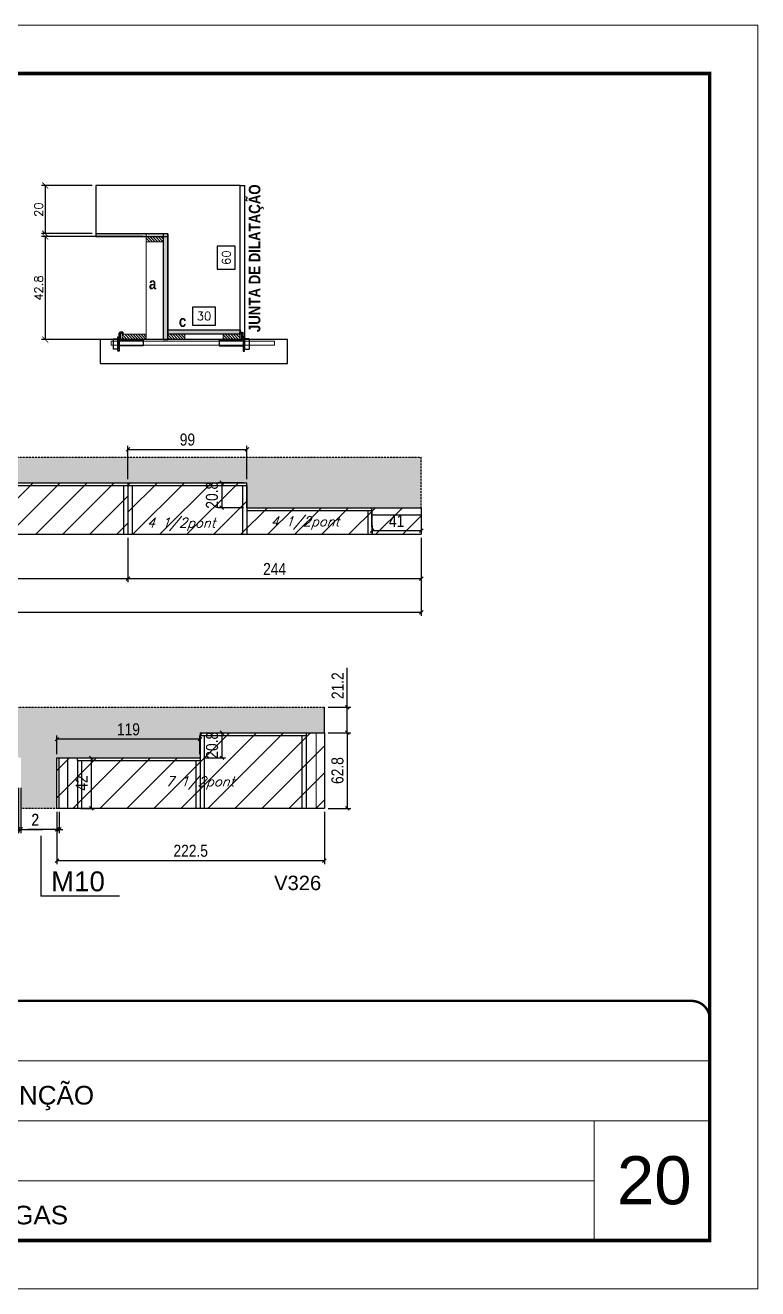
# Model space of a CAD drawing. Extents: x 137137 to 143418, y 10464 to 34486.
# Drawn here: x 142782 to 143391, y 28841 to 29891 of the extents above; entities that cross this region are included whole.
import ezdxf

# ---------------------------------------------------------------- set-up
doc = ezdxf.new("R2010")
doc.units = 0
doc.linetypes.add('CONTINUO', pattern=[0])
doc.linetypes.add('DASHED', pattern=[0.75, 0.5, -0.25])
for name, color, linetype in [('5', 5, 'Continuous'), ('barrote', 251, 'Continuous'), ('COTA', 241, 'Continuous'), ('Cota Seção (2x)', 4, 'Continuous'), ('detalhes', 4, 'Continuous'), ('NOMENCLATURA', 7, 'Continuous'), ('Painéis', 200, 'Continuous'), ('presilha', 1, 'Continuous'), ('SARR_2.2x7', 40, 'Continuous'), ('SARR_3.5x7', 81, 'Continuous'), ('texto', 7, 'Continuous')]:
    doc.layers.add(name, color=color, linetype=linetype)
for name, color, linetype, lineweight in [('CARIMBO', 255, 'Continuous', 9), ('CONCRETO', 251, 'Continuous', 25), ('Escoras', 2, 'Continuous', 25), ('Folhas', 255, 'Continuous', 9), ('Hachura', 251, 'Continuous', 9), ('Madeira', 126, 'Continuous', 18), ('Sarr 2.2x7', 40, 'Continuous', 9), ('SARRAFO DE PRESSAO', 251, 'DASHED', 9), ('SCO-___-LAJ', 2, 'Continuous', 0)]:
    doc.layers.add(name, color=color, linetype=linetype, lineweight=lineweight)
doc.styles.add('ARIAL', font='arial.ttf')
doc.styles.add('COTA TECNICA', font='techl___.ttf', dxfattribs={"height": 10})
doc.styles.add('COTA TECNICA-50', font='techl___.ttf', dxfattribs={"height": 9})
doc.styles.add('Romans', font='romans.shx')
doc.styles.get("Standard").update_dxf_attribs({"font": 'arial.ttf'})
doc.styles.add('TECNICA', font='techb___.ttf', dxfattribs={"height": 10})
doc.dimstyles.new('COTA PAINEL-50', dxfattribs={"dimtxt": 9, "dimasz": 3, "dimexe": 3, "dimexo": 3, "dimgap": 3, "dimtad": 1, "dimdec": 1, "dimzin": 12, "dimdsep": 46, "dimtxsty": 'COTA TECNICA-50', "dimblk1": 'OBLIQUE', "dimblk2": 'OBLIQUE', "dimsah": 1, "dimcen": 0.9, "dimclrd": 4, "dimclre": 4, "dimclrt": 240, "dimadec": 1, "dimazin": 3, "dimtfac": 1, "dimtdec": 1, "dimtmove": 0, "dimatfit": 3, "dimfxl": 1, "dimtolj": 1, "dimtzin": 12, "dimarcsym": 0})
doc.dimstyles.new('Cota Seção (2x)', dxfattribs={"dimtxt": 7, "dimasz": 5, "dimexe": 3, "dimexo": 3, "dimgap": 2, "dimtad": 3, "dimdec": 1, "dimlfac": 0.5, "dimzin": 12, "dimdsep": 46, "dimtxsty": 'Romans', "dimblk": 'ARCHTICK', "dimcen": 0, "dimclrd": 4, "dimclre": 4, "dimclrt": 1, "dimadec": 1, "dimazin": 3, "dimtfac": 1, "dimtdec": 1, "dimtmove": 0, "dimatfit": 3, "dimldrblk": 'OBLIQUE', "dimfxl": 1, "dimtolj": 1, "dimtzin": 12, "dimarcsym": 0})
doc.dimstyles.new('Cota Seção interna', dxfattribs={"dimtxt": 7, "dimasz": 6, "dimexe": 0.18, "dimexo": 2, "dimgap": -4, "dimtad": 3, "dimdec": 1, "dimlfac": 0.5, "dimzin": 12, "dimdsep": 46, "dimtxsty": 'Romans', "dimblk": 'ARCHTICK', "dimcen": 0.09, "dimse1": 1, "dimse2": 1, "dimsd1": 1, "dimsd2": 1, "dimclrd": 180, "dimclre": 5, "dimclrt": 1, "dimadec": 0, "dimazin": 3, "dimtfac": 1, "dimtdec": 1, "dimtofl": 0, "dimtmove": 0, "dimatfit": 3, "dimldrblk": 'ARCHTICK', "dimfxl": 1, "dimtolj": 1, "dimtzin": 0, "dimarcsym": 0})
doc.dimstyles.new('PAINEL', dxfattribs={"dimtxt": 10, "dimasz": 3, "dimexe": 3, "dimexo": 3, "dimgap": 3, "dimtad": 1, "dimdec": 1, "dimzin": 12, "dimdsep": 46, "dimtxsty": 'COTA TECNICA', "dimblk1": 'OBLIQUE', "dimblk2": 'OBLIQUE', "dimsah": 1, "dimcen": 0.9, "dimclrd": 4, "dimclre": 4, "dimclrt": 240, "dimadec": 1, "dimazin": 3, "dimtfac": 1, "dimtdec": 1, "dimtmove": 0, "dimatfit": 3, "dimfxl": 1, "dimtolj": 1, "dimtzin": 12, "dimarcsym": 0})

# ---------------------------------------------------------------- blocks, each defined once
blk = doc.blocks.new('9999999999')
at = {"color": 30, "linetype": 'CONTINUO'}
for p, q in [((98564.6, 34379.6), (99584, 34379.6)), ((98564.6, 34329.8), (99488, 34329.8)), ((99584, 34329.8), (99488, 34329.8)), ((99488, 34329.8), (99488, 34230.2)), ((98564.6, 34280), (99488, 34280))]:
    blk.add_line(p, q, dxfattribs=at)
at = {"color": 30, "linetype": 'CONTINUO', "const_width": 2}
blk.add_lwpolyline([(99584, 34230.2), (99584, 34414.4, 0.414214), (99569, 34429.4), (98229, 34429.4, 0.414214), (98214, 34414.4), (98214, 34245.2, 0.414214), (98229, 34230.2), (99584, 34230.2)], format="xyb", dxfattribs=at)
at = {"layer": 'Folhas'}
blk.add_lwpolyline([(98139, 34190.2), (99624, 34190.2), (99624, 35240.2), (98139, 35240.2)], close=True, dxfattribs=at)
at = {"layer": 'Folhas', "color": 30, "const_width": 3}
blk.add_lwpolyline([(98214, 34230.2), (99584, 34230.2), (99584, 35200.2), (98214, 35200.2)], close=True, dxfattribs=at)
at = {"color": 7, "linetype": 'Continuous', "ltscale": 5, "style": 'ARIAL'}
for s, p in [('HOSPITAL ASSUNÇÃO', (98837.7, 34343.3)), ('LATERAIS DE VIGAS', (98837.7, 34243.7))]:
    blk.add_text(s, height=15.483, dxfattribs=at).set_placement(p)
blk = doc.blocks.new('PRESILHA METÁLICA 1')
at = {"layer": 'presilha'}
for p, q in [((7.5, 10.6), (7.5, 19.9)), ((12, 21), (8.6, 21)), ((9, 11.6), (9, 18.9)), ((12, 19.5), (9.6, 19.5)), ((12, 21), (12, 19.5)), ((0, 13), (6, 13)), ((0, 13), (0, 0)), ((6, 0), (0, 0)), ((6, 15.5), (7.5, 15.5)), ((6, -2.5), (6, 15.5)), ((6, 13), (6, 0)), ((7.5, 15.5), (7.5, -2.5)), ((37.5, 4.1), (7.5, 4.1)), ((37.5, 11), (9.6, 11)), ((37.5, 11), (37.5, 4.1)), ((7.5, -2.5), (6, -2.5))]:
    blk.add_line(p, q, dxfattribs=at)
for centre, radius, start, end in [((8.6, 19.9), 1.14, 90, 180), ((9.6, 18.9), 0.57, 90, 180), ((9.6, 11.6), 0.57, 180, 270)]:
    blk.add_arc(centre, radius, start, end, dxfattribs=at)
blk = doc.blocks.new('*D573')
at = {"layer": 'Cota Seção (2x)', "color": 180, "lineweight": -2, "transparency": 16777216}
for p, q in [((142939.9, 29657.3), (142920.6, 29657.3)), ((142920.6, 29657.3), (142920.6, 29642.3)), ((142939.9, 29642.3), (142939.9, 29657.3)), ((142920.6, 29642.3), (142939.9, 29642.3))]:
    blk.add_line(p, q, dxfattribs=at)
at = {"layer": 'Defpoints', "color": 0, "transparency": 16777216}
for p in [(142960.3, 29638.3), (142900.3, 29630.3), (142960.3, 29630.3)]:
    blk.add_point(p, dxfattribs=at)
at = {"layer": 'Cota Seção (2x)', "color": 1, "transparency": 16777216, "insert": (142930.3, 29649.8), "char_height": 7, "attachment_point": 5, "style": 'Romans'}
blk.add_mtext('\\A1;30', dxfattribs=at)
blk = doc.blocks.new('_ArchTick')
at = {"color": 0, "linetype": 'ByBlock', "const_width": 0.15}
blk.add_lwpolyline([(-0.5, -0.5), (0.5, 0.5)], dxfattribs=at)
blk = doc.blocks.new('*D585')
at = {"layer": 'COTA', "color": 4, "lineweight": -2, "transparency": 16777216}
for p, q in [((142879.3, 29715.9), (142795.2, 29715.9)), ((142798.2, 29715.9), (142798.2, 29630.3)), ((142879.3, 29630.3), (142795.2, 29630.3))]:
    blk.add_line(p, q, dxfattribs=at)
at = {"layer": 'Defpoints', "color": 0, "transparency": 16777216}
for p in [(142882.3, 29715.9), (142798.2, 29630.3), (142882.3, 29630.3)]:
    blk.add_point(p, dxfattribs=at)
at = {"layer": 'COTA', "color": 4, "lineweight": -2, "transparency": 16777216, "xscale": 5, "yscale": 5, "zscale": 5}
for p, rotation in [((142798.2, 29715.9), 90), ((142798.2, 29630.3), 270)]:
    blk.add_blockref('_ArchTick', p, dxfattribs=dict(at, rotation=rotation))
at = {"layer": 'COTA', "color": 1, "transparency": 16777216, "insert": (142792.7, 29673.1), "char_height": 7, "attachment_point": 5, "rotation": 90, "style": 'Romans'}
blk.add_mtext('\\A1;42.8', dxfattribs=at)
blk = doc.blocks.new('_Oblique')
at = {"color": 0, "linetype": 'ByBlock', "lineweight": -2}
blk.add_line((-0.5, -0.5), (0.5, 0.5), dxfattribs=at)
blk = doc.blocks.new('*D586')
at = {"layer": 'COTA', "color": 4, "lineweight": -2, "transparency": 16777216}
for p, q in [((142837.3, 29758.3), (142795.2, 29758.3)), ((142798.2, 29758.3), (142798.2, 29718.3)), ((142837.3, 29718.3), (142795.2, 29718.3))]:
    blk.add_line(p, q, dxfattribs=at)
at = {"layer": 'Defpoints', "color": 0, "transparency": 16777216}
for p in [(142840.3, 29758.3), (142798.2, 29718.3), (142840.3, 29718.3)]:
    blk.add_point(p, dxfattribs=at)
at = {"layer": 'COTA', "color": 4, "lineweight": -2, "transparency": 16777216, "xscale": 5, "yscale": 5, "zscale": 5}
for p, rotation in [((142798.2, 29758.3), 90), ((142798.2, 29718.3), 270)]:
    blk.add_blockref('_ArchTick', p, dxfattribs=dict(at, rotation=rotation))
at = {"layer": 'COTA', "color": 1, "transparency": 16777216, "insert": (142792.7, 29738.3), "char_height": 7, "attachment_point": 5, "rotation": 90, "style": 'Romans'}
blk.add_mtext('\\A1;20', dxfattribs=at)
blk = doc.blocks.new('*D587')
at = {"layer": 'Cota Seção (2x)', "color": 180, "lineweight": -2, "transparency": 16777216}
for p, q in [((142956.3, 29707.8), (142941.3, 29707.8)), ((142941.3, 29707.8), (142941.3, 29688.8)), ((142956.3, 29688.8), (142956.3, 29707.8)), ((142941.3, 29688.8), (142956.3, 29688.8))]:
    blk.add_line(p, q, dxfattribs=at)
at = {"layer": 'Defpoints', "color": 0, "transparency": 16777216}
for p in [(142960.3, 29758.3), (142960.2, 29638.3), (142960.3, 29638.3)]:
    blk.add_point(p, dxfattribs=at)
at = {"layer": 'Cota Seção (2x)', "color": 1, "transparency": 16777216, "insert": (142948.8, 29698.3), "char_height": 7, "attachment_point": 5, "rotation": 90, "style": 'Romans'}
blk.add_mtext('\\A1;60', dxfattribs=at)
blk = doc.blocks.new('*D574')
at = {"layer": 'COTA', "color": 4, "linetype": 'ByBlock', "lineweight": -2, "transparency": 16777216}
for p, q in [((142807.9, 29237.7), (142807.9, 29194.3)), ((143030.4, 29237.7), (143030.4, 29194.3)), ((142807.9, 29197.3), (143030.4, 29197.3))]:
    blk.add_line(p, q, dxfattribs=at)
at = {"layer": 'Defpoints', "color": 0, "linetype": 'ByBlock', "transparency": 16777216}
for p in [(142807.9, 29240.7), (143030.4, 29240.7), (143030.4, 29197.3)]:
    blk.add_point(p, dxfattribs=at)
at = {"layer": 'COTA', "color": 4, "linetype": 'ByBlock', "lineweight": -2, "transparency": 16777216, "xscale": 3, "yscale": 3, "zscale": 3, "rotation": 180}
blk.add_blockref('_Oblique', (142807.9, 29197.3), dxfattribs=at)
at = {"layer": 'COTA', "color": 4, "linetype": 'ByBlock', "lineweight": -2, "transparency": 16777216, "xscale": 3, "yscale": 3, "zscale": 3}
blk.add_blockref('_Oblique', (143030.4, 29197.3), dxfattribs=at)
at = {"layer": 'COTA', "color": 240, "linetype": 'ByBlock', "transparency": 16777216, "insert": (142919.2, 29205.4), "char_height": 10, "attachment_point": 5, "style": 'COTA TECNICA'}
blk.add_mtext('\\A1;222.5', dxfattribs=at)
blk = doc.blocks.new('*D590')
at = {"layer": 'COTA', "color": 4, "linetype": 'ByBlock', "lineweight": -2, "transparency": 16777216}
for p, q in [((142929.9, 29303.5), (142948.2, 29303.5)), ((142945.2, 29303.5), (142945.2, 29282.7)), ((142929.9, 29282.7), (142948.2, 29282.7))]:
    blk.add_line(p, q, dxfattribs=at)
at = {"layer": 'Defpoints', "color": 0, "linetype": 'ByBlock', "transparency": 16777216}
for p in [(142926.9, 29303.5), (142926.9, 29282.7), (142945.2, 29282.7)]:
    blk.add_point(p, dxfattribs=at)
at = {"layer": 'COTA', "color": 4, "linetype": 'ByBlock', "lineweight": -2, "transparency": 16777216, "xscale": 3, "yscale": 3, "zscale": 3}
for p, rotation in [((142945.2, 29303.5), 90), ((142945.2, 29282.7), 270)]:
    blk.add_blockref('_Oblique', p, dxfattribs=dict(at, rotation=rotation))
at = {"layer": 'COTA', "color": 240, "linetype": 'ByBlock', "transparency": 16777216, "insert": (142937, 29293.1), "char_height": 10, "attachment_point": 5, "rotation": 90, "style": 'COTA TECNICA'}
blk.add_mtext('\\A1;20.8', dxfattribs=at)
blk = doc.blocks.new('*D591')
at = {"layer": 'COTA', "color": 4, "linetype": 'ByBlock', "lineweight": -2, "transparency": 16777216}
for p, q in [((142807.9, 29285.7), (142807.9, 29301.2)), ((142926.9, 29298.2), (142807.9, 29298.2)), ((142926.9, 29285.7), (142926.9, 29301.2))]:
    blk.add_line(p, q, dxfattribs=at)
at = {"layer": 'Defpoints', "color": 0, "linetype": 'ByBlock', "transparency": 16777216}
for p in [(142807.9, 29298.2), (142807.9, 29282.7), (142926.9, 29282.7)]:
    blk.add_point(p, dxfattribs=at)
at = {"layer": 'COTA', "color": 4, "linetype": 'ByBlock', "lineweight": -2, "transparency": 16777216, "xscale": 3, "yscale": 3, "zscale": 3, "rotation": 180}
blk.add_blockref('_Oblique', (142807.9, 29298.2), dxfattribs=at)
at = {"layer": 'COTA', "color": 4, "linetype": 'ByBlock', "lineweight": -2, "transparency": 16777216, "xscale": 3, "yscale": 3, "zscale": 3}
blk.add_blockref('_Oblique', (142926.9, 29298.2), dxfattribs=at)
at = {"layer": 'COTA', "color": 240, "linetype": 'ByBlock', "transparency": 16777216, "insert": (142867.4, 29306.3), "char_height": 10, "attachment_point": 5, "style": 'COTA TECNICA'}
blk.add_mtext('\\A1;119', dxfattribs=at)
blk = doc.blocks.new('*D592')
at = {"layer": 'COTA', "color": 4, "linetype": 'ByBlock', "lineweight": -2, "transparency": 16777216}
for p, q in [((142775.9, 29257.7), (142775.9, 29220.2)), ((142777.9, 29257.7), (142777.9, 29220.2)), ((142775.9, 29223.2), (142772.9, 29223.2)), ((142775.9, 29223.2), (142777.9, 29223.2)), ((142777.9, 29223.2), (142796, 29223.2))]:
    blk.add_line(p, q, dxfattribs=at)
at = {"layer": 'Defpoints', "color": 0, "linetype": 'ByBlock', "transparency": 16777216}
for p in [(142775.9, 29260.7), (142777.9, 29260.7), (142777.9, 29223.2)]:
    blk.add_point(p, dxfattribs=at)
at = {"layer": 'COTA', "color": 4, "linetype": 'ByBlock', "lineweight": -2, "transparency": 16777216, "xscale": 3, "yscale": 3, "zscale": 3}
blk.add_blockref('_Oblique', (142775.9, 29223.2), dxfattribs=at)
at = {"layer": 'COTA', "color": 4, "linetype": 'ByBlock', "lineweight": -2, "transparency": 16777216, "xscale": 3, "yscale": 3, "zscale": 3, "rotation": 180}
blk.add_blockref('_Oblique', (142777.9, 29223.2), dxfattribs=at)
at = {"layer": 'COTA', "color": 240, "linetype": 'ByBlock', "transparency": 16777216, "insert": (142790, 29231.2), "char_height": 10, "attachment_point": 5, "style": 'COTA TECNICA'}
blk.add_mtext('\\A1;2', dxfattribs=at)
blk = doc.blocks.new('*D593')
at = {"layer": 'COTA', "color": 4, "linetype": 'ByBlock', "lineweight": -2, "transparency": 16777216}
for p, q in [((142807.9, 29237.7), (142807.9, 29220.2)), ((142809.9, 29237.7), (142809.9, 29220.2)), ((142807.9, 29223.2), (142783.8, 29223.2)), ((142809.9, 29223.2), (142807.9, 29223.2)), ((142809.9, 29223.2), (142812.9, 29223.2))]:
    blk.add_line(p, q, dxfattribs=at)
at = {"layer": 'Defpoints', "color": 0, "linetype": 'ByBlock', "transparency": 16777216}
for p in [(142807.9, 29240.7), (142809.9, 29240.7), (142807.9, 29223.2)]:
    blk.add_point(p, dxfattribs=at)
at = {"layer": 'COTA', "color": 4, "linetype": 'ByBlock', "lineweight": -2, "transparency": 16777216, "xscale": 3, "yscale": 3, "zscale": 3}
blk.add_blockref('_Oblique', (142807.9, 29223.2), dxfattribs=at)
at = {"layer": 'COTA', "color": 4, "linetype": 'ByBlock', "lineweight": -2, "transparency": 16777216, "xscale": 3, "yscale": 3, "zscale": 3, "rotation": 180}
blk.add_blockref('_Oblique', (142809.9, 29223.2), dxfattribs=at)
at = {"layer": 'COTA', "color": 240, "linetype": 'ByBlock', "transparency": 16777216, "insert": (142789.8, 29231.2), "char_height": 10, "attachment_point": 5, "style": 'COTA TECNICA'}
blk.add_mtext('\\A1;2', dxfattribs=at)
blk = doc.blocks.new('*D575')
at = {"layer": 'COTA', "color": 4, "linetype": 'ByBlock', "lineweight": -2, "transparency": 16777216}
for p, q in [((143033.4, 29303.5), (143052.4, 29303.5)), ((143049.4, 29303.5), (143049.4, 29240.7)), ((143033.4, 29240.7), (143052.4, 29240.7))]:
    blk.add_line(p, q, dxfattribs=at)
at = {"layer": 'Defpoints', "color": 0, "linetype": 'ByBlock', "transparency": 16777216}
for p in [(143030.4, 29303.5), (143030.4, 29240.7), (143049.4, 29240.7)]:
    blk.add_point(p, dxfattribs=at)
at = {"layer": 'COTA', "color": 4, "linetype": 'ByBlock', "lineweight": -2, "transparency": 16777216, "xscale": 3, "yscale": 3, "zscale": 3}
for p, rotation in [((143049.4, 29303.5), 90), ((143049.4, 29240.7), 270)]:
    blk.add_blockref('_Oblique', p, dxfattribs=dict(at, rotation=rotation))
at = {"layer": 'COTA', "color": 240, "linetype": 'ByBlock', "transparency": 16777216, "insert": (143041.3, 29272.1), "char_height": 10, "attachment_point": 5, "rotation": 90, "style": 'COTA TECNICA'}
blk.add_mtext('\\A1;62.8', dxfattribs=at)
blk = doc.blocks.new('*D576')
at = {"layer": 'COTA', "color": 4, "linetype": 'ByBlock', "lineweight": -2, "transparency": 16777216}
for p, q in [((143049.4, 29324.7), (143049.4, 29357.5)), ((143033.4, 29324.7), (143052.4, 29324.7)), ((143049.4, 29303.5), (143049.4, 29324.7)), ((143033.4, 29303.5), (143052.4, 29303.5))]:
    blk.add_line(p, q, dxfattribs=at)
at = {"layer": 'Defpoints', "color": 0, "linetype": 'ByBlock', "transparency": 16777216}
for p in [(143030.4, 29324.7), (143049.4, 29324.7), (143030.4, 29303.5)]:
    blk.add_point(p, dxfattribs=at)
at = {"layer": 'COTA', "color": 4, "linetype": 'ByBlock', "lineweight": -2, "transparency": 16777216, "xscale": 3, "yscale": 3, "zscale": 3}
for p, rotation in [((143049.4, 29324.7), 90), ((143049.4, 29303.5), 270)]:
    blk.add_blockref('_Oblique', p, dxfattribs=dict(at, rotation=rotation))
at = {"layer": 'COTA', "color": 240, "linetype": 'ByBlock', "transparency": 16777216, "insert": (143041.4, 29342.6), "char_height": 10, "attachment_point": 5, "rotation": 90, "style": 'COTA TECNICA'}
blk.add_mtext('\\A1;21.2', dxfattribs=at)
blk = doc.blocks.new('*D602')
at = {"layer": 'COTA', "color": 4, "linetype": 'ByBlock', "lineweight": -2, "transparency": 16777216}
for p, q in [((142623, 29465.5), (142623, 29428.6)), ((142867, 29465.5), (142867, 29428.6)), ((142623, 29431.6), (142867, 29431.6))]:
    blk.add_line(p, q, dxfattribs=at)
at = {"layer": 'Defpoints', "color": 0, "linetype": 'ByBlock', "transparency": 16777216}
for p in [(142623, 29468.5), (142867, 29468.5), (142867, 29431.6)]:
    blk.add_point(p, dxfattribs=at)
at = {"layer": 'COTA', "color": 4, "linetype": 'ByBlock', "lineweight": -2, "transparency": 16777216, "xscale": 3, "yscale": 3, "zscale": 3, "rotation": 180}
blk.add_blockref('_Oblique', (142623, 29431.6), dxfattribs=at)
at = {"layer": 'COTA', "color": 4, "linetype": 'ByBlock', "lineweight": -2, "transparency": 16777216, "xscale": 3, "yscale": 3, "zscale": 3}
blk.add_blockref('_Oblique', (142867, 29431.6), dxfattribs=at)
at = {"layer": 'COTA', "color": 240, "linetype": 'ByBlock', "transparency": 16777216, "insert": (142745, 29439.6), "char_height": 10, "attachment_point": 5, "style": 'COTA TECNICA'}
blk.add_mtext('\\A1;244', dxfattribs=at)
blk = doc.blocks.new('*D603')
at = {"layer": 'COTA', "color": 4, "linetype": 'ByBlock', "lineweight": -2, "transparency": 16777216}
for p, q in [((142867, 29465.5), (142867, 29428.6)), ((143111, 29465.5), (143111, 29428.6)), ((142867, 29431.6), (143111, 29431.6))]:
    blk.add_line(p, q, dxfattribs=at)
at = {"layer": 'Defpoints', "color": 0, "linetype": 'ByBlock', "transparency": 16777216}
for p in [(142867, 29468.5), (143111, 29468.5), (143111, 29431.6)]:
    blk.add_point(p, dxfattribs=at)
at = {"layer": 'COTA', "color": 4, "linetype": 'ByBlock', "lineweight": -2, "transparency": 16777216, "xscale": 3, "yscale": 3, "zscale": 3, "rotation": 180}
blk.add_blockref('_Oblique', (142867, 29431.6), dxfattribs=at)
at = {"layer": 'COTA', "color": 4, "linetype": 'ByBlock', "lineweight": -2, "transparency": 16777216, "xscale": 3, "yscale": 3, "zscale": 3}
blk.add_blockref('_Oblique', (143111, 29431.6), dxfattribs=at)
at = {"layer": 'COTA', "color": 240, "linetype": 'ByBlock', "transparency": 16777216, "insert": (142989, 29439.6), "char_height": 10, "attachment_point": 5, "style": 'COTA TECNICA'}
blk.add_mtext('\\A1;244', dxfattribs=at)
blk = doc.blocks.new('*D604')
at = {"layer": 'COTA', "color": 4, "linetype": 'ByBlock', "lineweight": -2, "transparency": 16777216}
for p, q in [((142963, 29511.3), (142942, 29511.3)), ((142945, 29511.3), (142945, 29490.5)), ((142963, 29490.5), (142942, 29490.5))]:
    blk.add_line(p, q, dxfattribs=at)
at = {"layer": 'Defpoints', "color": 0, "linetype": 'ByBlock', "transparency": 16777216}
for p in [(142966, 29511.3), (142945, 29490.5), (142966, 29490.5)]:
    blk.add_point(p, dxfattribs=at)
at = {"layer": 'COTA', "color": 4, "linetype": 'ByBlock', "lineweight": -2, "transparency": 16777216, "xscale": 3, "yscale": 3, "zscale": 3}
for p, rotation in [((142945, 29511.3), 90), ((142945, 29490.5), 270)]:
    blk.add_blockref('_Oblique', p, dxfattribs=dict(at, rotation=rotation))
at = {"layer": 'COTA', "color": 240, "linetype": 'ByBlock', "transparency": 16777216, "insert": (142936.9, 29500.9), "char_height": 10, "attachment_point": 5, "rotation": 90, "style": 'COTA TECNICA'}
blk.add_mtext('\\A1;20.8', dxfattribs=at)
blk = doc.blocks.new('*D605')
at = {"layer": 'COTA', "color": 4, "linetype": 'ByBlock', "lineweight": -2, "transparency": 16777216}
for p, q in [((143070, 29475.4), (143070, 29468.5)), ((143111, 29476.5), (143111, 29468.5)), ((143070, 29471.5), (143111, 29471.5))]:
    blk.add_line(p, q, dxfattribs=at)
at = {"layer": 'Defpoints', "color": 0, "linetype": 'ByBlock', "transparency": 16777216}
for p in [(143070, 29478.4), (143111, 29479.5), (143111, 29471.5)]:
    blk.add_point(p, dxfattribs=at)
at = {"layer": 'COTA', "color": 4, "linetype": 'ByBlock', "lineweight": -2, "transparency": 16777216, "xscale": 3, "yscale": 3, "zscale": 3, "rotation": 180}
blk.add_blockref('_Oblique', (143070, 29471.5), dxfattribs=at)
at = {"layer": 'COTA', "color": 4, "linetype": 'ByBlock', "lineweight": -2, "transparency": 16777216, "xscale": 3, "yscale": 3, "zscale": 3}
blk.add_blockref('_Oblique', (143111, 29471.5), dxfattribs=at)
at = {"layer": 'COTA', "color": 240, "linetype": 'ByBlock', "transparency": 16777216, "insert": (143090.5, 29479.6), "char_height": 10, "attachment_point": 5, "style": 'COTA TECNICA'}
blk.add_mtext('\\A1;41', dxfattribs=at)
blk = doc.blocks.new('*D606')
at = {"layer": 'COTA', "color": 4, "linetype": 'ByBlock', "lineweight": -2, "transparency": 16777216}
for p, q in [((142867, 29514.3), (142867, 29542)), ((142867, 29539), (142966, 29539)), ((142966, 29514.3), (142966, 29542))]:
    blk.add_line(p, q, dxfattribs=at)
at = {"layer": 'Defpoints', "color": 0, "linetype": 'ByBlock', "transparency": 16777216}
for p in [(142966, 29539), (142867, 29511.3), (142966, 29511.3)]:
    blk.add_point(p, dxfattribs=at)
at = {"layer": 'COTA', "color": 4, "linetype": 'ByBlock', "lineweight": -2, "transparency": 16777216, "xscale": 3, "yscale": 3, "zscale": 3, "rotation": 180}
blk.add_blockref('_Oblique', (142867, 29539), dxfattribs=at)
at = {"layer": 'COTA', "color": 4, "linetype": 'ByBlock', "lineweight": -2, "transparency": 16777216, "xscale": 3, "yscale": 3, "zscale": 3}
blk.add_blockref('_Oblique', (142966, 29539), dxfattribs=at)
at = {"layer": 'COTA', "color": 240, "linetype": 'ByBlock', "transparency": 16777216, "insert": (142916.5, 29547.1), "char_height": 10, "attachment_point": 5, "style": 'COTA TECNICA'}
blk.add_mtext('\\A1;99', dxfattribs=at)
blk = doc.blocks.new('*D577')
at = {"layer": 'COTA', "color": 4, "linetype": 'ByBlock', "lineweight": -2, "transparency": 16777216}
for p, q in [((142827.9, 29282.7), (142839.6, 29282.7)), ((142836.6, 29240.7), (142836.6, 29282.7)), ((142827.9, 29240.7), (142839.6, 29240.7))]:
    blk.add_line(p, q, dxfattribs=at)
at = {"layer": 'Defpoints', "color": 0, "linetype": 'ByBlock', "transparency": 16777216}
for p in [(142824.9, 29282.7), (142836.6, 29282.7), (142824.9, 29240.7)]:
    blk.add_point(p, dxfattribs=at)
at = {"layer": 'COTA', "color": 4, "linetype": 'ByBlock', "lineweight": -2, "transparency": 16777216, "xscale": 3, "yscale": 3, "zscale": 3}
for p, rotation in [((142836.6, 29282.7), 90), ((142836.6, 29240.7), 270)]:
    blk.add_blockref('_Oblique', p, dxfattribs=dict(at, rotation=rotation))
at = {"layer": 'COTA', "color": 240, "linetype": 'ByBlock', "transparency": 16777216, "insert": (142828.5, 29261.7), "char_height": 10, "attachment_point": 5, "rotation": 90, "style": 'COTA TECNICA'}
blk.add_mtext('\\A1;42', dxfattribs=at)
blk = doc.blocks.new('*D581')
at = {"layer": 'Defpoints', "color": 0, "linetype": 'ByBlock', "transparency": 16777216}
for p in [(142379, 29468.5), (143111, 29468.5), (143111, 29403.6)]:
    blk.add_point(p, dxfattribs=at)
at = {"layer": 'Escoras', "color": 4, "linetype": 'ByBlock', "lineweight": -2, "transparency": 16777216}
for p, q in [((142379, 29465.5), (142379, 29400.6)), ((143111, 29465.5), (143111, 29400.6)), ((142379, 29403.6), (143111, 29403.6))]:
    blk.add_line(p, q, dxfattribs=at)
at = {"layer": 'Escoras', "color": 4, "linetype": 'ByBlock', "lineweight": -2, "transparency": 16777216, "xscale": 3, "yscale": 3, "zscale": 3, "rotation": 180}
blk.add_blockref('_Oblique', (142379, 29403.6), dxfattribs=at)
at = {"layer": 'Escoras', "color": 4, "linetype": 'ByBlock', "lineweight": -2, "transparency": 16777216, "xscale": 3, "yscale": 3, "zscale": 3}
blk.add_blockref('_Oblique', (143111, 29403.6), dxfattribs=at)
at = {"layer": 'Escoras', "color": 240, "linetype": 'ByBlock', "transparency": 16777216, "insert": (142745, 29411.3), "char_height": 9, "attachment_point": 5, "style": 'COTA TECNICA-50'}
blk.add_mtext('\\A1;732', dxfattribs=at)

msp = doc.modelspace()

# ---------------------------------------------------------------- hatches: boundary and pattern name
at = {"layer": 'COTA', "linetype": 'ByBlock'}
h = msp.add_hatch(dxfattribs=at)
h.set_pattern_fill('AR-CONC', color=256, scale=0.03)
h.set_pattern_definition([(50, (14070.7427, 2936.0744), (5.46554007, -0.47817257), [0.5715, -6.2865]), (355, (14070.7427, 2936.0744), (-1.05730264, 5.73170536), [0.4572, -5.02921753]), (100.4514447, (14071.198, 2936.0345), (4.40823741, 5.25353256), [0.48570026, -5.34270734]), (46.1842, (14070.7427, 2937.5984), (8.13237123, -1.26126984), [0.85725, -9.42975]), (96.6355576, (14071.42, 2937.493), (7.122124, 7.42278374), [0.7285507, -8.01406824]), (351.184151, (14070.743, 2937.598), (7.122124, 7.42278374), [0.685799, -7.54379196]), (21, (14071.5047, 2937.2174), (4.54843174, -3.06795595), [0.5715, -6.2865]), (326, (14071.5047, 2937.2174), (1.85406085, 5.52563898), [0.4572, -5.0292]), (71.451445, (14071.8837, 2936.9617), (6.40249258, 2.45768307), [0.48570026, -5.34269813]), (37.5, (14070.7427, 2936.0744), (0.092658098, 2.536651166), [0, -4.96824, 0, -5.1054, 0, -5.04825]), (7.5, (14070.7427, 2936.0744), (2.004589875, 3.005417245), [0, -2.91084, 0, -4.85394, 0, -1.92405]), (327.5, (14069.0434, 2936.0744), (4.067717855, -0.17186232), [0, -1.905, 0, -5.9436, 0, -7.8867]), (317.5, (14068.2814, 2936.0744), (4.44387544, 0.76279473), [0, -2.4765, 0, -3.94716, 0, -5.6007])])
h.paths.add_polyline_path([(142965.96, 29490.52), (142965.96, 29511.32), (142378.96, 29511.32), (142378.96, 29532.52), (142965.96, 29532.52), (143110.96, 29532.52), (143110.96, 29490.52), (143084.96, 29490.52)])
h = msp.add_hatch(dxfattribs=at)
h.set_pattern_fill('AR-CONC', color=256, scale=0.03)
h.set_pattern_definition([(50, (12097.8008, 2492.558), (5.46554007, -0.47817257), [0.5715, -6.2865]), (355, (12097.801, 2492.558), (-1.05730264, 5.73170536), [0.4572, -5.02921753]), (100.4514447, (12098.256, 2492.518), (4.40823741, 5.25353256), [0.48570026, -5.34270734]), (46.1842, (12097.801, 2494.082), (8.13237123, -1.26126984), [0.85725, -9.42975]), (96.6355576, (12098.4785, 2493.977), (7.122124, 7.42278374), [0.7285507, -8.01406824]), (351.184151, (12097.801, 2494.082), (7.122124, 7.42278374), [0.685799, -7.54379196]), (21, (12098.5628, 2493.701), (4.54843174, -3.06795595), [0.5715, -6.2865]), (326, (12098.563, 2493.701), (1.85406085, 5.52563898), [0.4572, -5.0292]), (71.451445, (12098.942, 2493.445), (6.40249258, 2.45768307), [0.48570026, -5.34269813]), (37.5, (12097.8008, 2492.558), (0.092658098, 2.536651166), [0, -4.96824, 0, -5.1054, 0, -5.04825]), (7.5, (12097.8008, 2492.558), (2.004589875, 3.005417245), [0, -2.91084, 0, -4.85394, 0, -1.92405]), (327.5, (12096.1015, 2492.558), (4.067717855, -0.17186232), [0, -1.905, 0, -5.9436, 0, -7.8867]), (317.5, (12095.3395, 2492.558), (4.44387544, 0.76279473), [0, -2.4765, 0, -3.94716, 0, -5.6007])])
h.paths.add_polyline_path([(142777.93, 29282.74), (142658.93, 29282.74), (142658.93, 29303.54), (142589.93, 29303.54), (142264.93, 29303.54), (142264.93, 29282.74), (142101.93, 29282.74), (142101.93, 29324.74), (142589.93, 29324.74), (143030.43, 29324.74), (143030.43, 29303.54), (142926.93, 29303.54), (142926.93, 29282.74), (142807.93, 29282.74), (142807.93, 29240.74), (142777.93, 29240.74)])
h.paths.add_polyline_path([(142879.12, 29296.42), (142856.31, 29296.42), (142856.31, 29317), (142879.12, 29317)], flags=24)
h.paths.add_polyline_path([(142730.12, 29296.42), (142707.31, 29296.42), (142707.31, 29317), (142730.12, 29317)], flags=24)
h.paths.add_polyline_path([(142229.29, 29285.43), (142229.29, 29319.36), (142249.87, 29319.36), (142249.87, 29285.43)], flags=24)
at = {"layer": 'Hachura'}
h = msp.add_hatch(color=256, dxfattribs=at)
h.dxf.hatch_style = 1
h.paths.add_polyline_path([(142900.28, 29715.88), (142900.28, 29718.28), (142840.28, 29718.28), (142840.28, 29715.88)])
h = msp.add_hatch(dxfattribs=at)
h.set_pattern_fill('ANSI31', color=256, scale=0.5, angle=270, style=0)
h.set_pattern_definition([(315, (165788.1028, 21408.2394), (1.12253202, 1.12253202), [])])
h.paths.add_polyline_path([(142882.28, 29711.48), (142882.28, 29715.88), (142896.28, 29715.88), (142896.28, 29711.48)])
h = msp.add_hatch(color=256, dxfattribs=at)
h.dxf.hatch_style = 1
h.paths.add_polyline_path([(142900.28, 29718.28), (142896.28, 29718.28), (142896.28, 29630.28), (142900.28, 29630.28)])
h = msp.add_hatch(dxfattribs=at)
h.set_pattern_fill('ANSI31', color=256, scale=0.5, angle=270, style=0)
h.set_pattern_definition([(315, (165754.1028, 21400.6394), (1.12253202, 1.12253202), [])])
h.paths.add_polyline_path([(142882.28, 29630.28), (142882.28, 29634.68), (142862.28, 29634.68), (142862.28, 29630.28)])
h = msp.add_hatch(color=256, dxfattribs=at)
h.dxf.hatch_style = 1
h.paths.add_polyline_path([(142900.28, 29634.68), (142900.28, 29638.28), (142960.25, 29638.28), (142960.25, 29634.68)])
h = msp.add_hatch(dxfattribs=at)
h.set_pattern_fill('ANSI31', color=256, scale=0.5, angle=270, style=0)
h.set_pattern_definition([(315, (165856.9049, 21400.6394), (1.12253202, 1.12253202), [])])
h.paths.add_polyline_path([(142900.28, 29630.28), (142900.28, 29634.68), (142914.28, 29634.68), (142914.28, 29630.28)])
h = msp.add_hatch(dxfattribs=at)
h.set_pattern_fill('ANSI31', color=256, scale=0.5, angle=270, style=0)
h.set_pattern_definition([(315, (165902.868, 21400.6394), (1.12253202, 1.12253202), [])])
h.paths.add_polyline_path([(142946.25, 29630.28), (142946.25, 29634.68), (142960.25, 29634.68), (142960.25, 29630.28)])
at = {"layer": 'Hachura', "linetype": 'ByBlock'}
h = msp.add_hatch(dxfattribs=at)
h.set_pattern_fill('ANSI31', color=256, scale=5)
h.set_pattern_definition([(45, (4858.555, -1194.145), (-11.2253202, 11.2253202), [])])
h.paths.add_polyline_path([(142866.96, 29468.52), (142866.96, 29511.32), (142622.96, 29511.32), (142622.96, 29468.52)])
h = msp.add_hatch(dxfattribs=at)
h.set_pattern_fill('ANSI31', color=256, scale=5)
h.set_pattern_definition([(45, (4858.555, -1185.145), (-11.2253202, 11.2253202), [])])
h.paths.add_polyline_path([(143084.96, 29490.52), (143110.96, 29490.52), (143110.96, 29468.52), (143084.96, 29468.52), (142965.96, 29468.52), (142866.96, 29468.52), (142866.96, 29511.32), (142965.96, 29511.32), (142965.96, 29490.52)])
h = msp.add_hatch(dxfattribs=at)
h.set_pattern_fill('ANSI31', color=256, scale=5)
h.set_pattern_definition([(45, (11408.301, 2492.558), (-11.2253202, 11.2253202), [])])
h.paths.add_polyline_path([(142954.43, 29240.74), (142835.43, 29240.74), (142808.05, 29240.74), (142807.93, 29282.74), (142926.93, 29282.74), (142926.93, 29303.54), (143030.43, 29303.54), (143030.43, 29240.74)])

# ---------------------------------------------------------------- linework, layer by layer
at = {"layer": 'barrote'}
msp.add_lwpolyline([(142843.92, 29610.28), (142999.57, 29610.28), (142999.57, 29630.28), (142843.92, 29630.28)], close=True, dxfattribs=at)
at = {"layer": 'CONCRETO'}
for p, q in [((142960.28, 29630.28), (142960.28, 29758.28)), ((142960.28, 29758.28), (142964.28, 29758.28)), ((142964.28, 29630.28), (142964.28, 29758.28))]:
    msp.add_line(p, q, dxfattribs=at)
msp.add_lwpolyline([(142900.28, 29718.28), (142900.28, 29634.68), (142900.28, 29634.68), (142900.28, 29638.28), (142960.28, 29638.28), (142960.28, 29718.28), (142960.28, 29718.28), (142960.28, 29758.28), (142960.28, 29758.28), (142960.28, 29758.28), (142900.28, 29758.28), (142840.28, 29758.28), (142840.28, 29718.28)], dxfattribs=at)
at = {"layer": 'COTA', "linetype": 'DASHED', "ltscale": 0.3}
for p, q in [((142378.96, 29532.52), (142965.96, 29532.52)), ((142965.96, 29532.52), (143110.96, 29532.52)), ((143110.96, 29490.52), (143110.96, 29532.52)), ((142589.93, 29324.74), (143030.43, 29324.74)), ((142777.93, 29240.86), (142807.93, 29240.74))]:
    msp.add_line(p, q, dxfattribs=at)
at = {"layer": 'COTA', "linetype": 'ByBlock'}
msp.add_line((143030.43, 29303.54), (143030.43, 29324.74), dxfattribs=at)
at = {"layer": 'Escoras', "linetype": 'ByBlock'}
msp.add_line((143110.96, 29490.52), (143110.96, 29490.52), dxfattribs=at)
msp.add_line((143110.96, 29490.52), (143110.96, 29490.52), dxfattribs=at)
at = {"layer": 'Madeira'}
for points in [[(142882.28, 29718.28), (142896.28, 29718.28), (142896.28, 29630.28), (142882.28, 29630.28)], [(142882.28, 29711.48), (142882.28, 29715.88), (142896.28, 29715.88), (142896.28, 29711.48)], [(142882.28, 29630.28), (142882.28, 29634.68), (142862.28, 29634.68), (142862.28, 29630.28)], [(142900.28, 29630.28), (142900.28, 29634.68), (142914.28, 29634.68), (142914.28, 29630.28)], [(142946.25, 29630.28), (142946.25, 29634.68), (142960.25, 29634.68), (142960.25, 29630.28)]]:
    msp.add_lwpolyline(points, close=True, dxfattribs=at)
at = {"layer": 'NOMENCLATURA', "linetype": 'Continuous'}
for p in [(142794.66, 29217.78), (142860.11, 29167.58)]:
    msp.add_line(p, (142794.5, 29167.58), dxfattribs=at)
at = {"layer": 'Painéis', "linetype": 'ByBlock'}
for p, q in [((142378.96, 29511.32), (142965.96, 29511.32)), ((142866.96, 29511.32), (142866.96, 29468.52)), ((142965.96, 29490.52), (142965.96, 29511.32)), ((142965.96, 29490.52), (143084.96, 29490.52)), ((143084.96, 29490.52), (143110.96, 29490.52)), ((143110.96, 29490.52), (143110.96, 29468.52)), ((142378.96, 29468.52), (142965.96, 29468.52)), ((142965.96, 29468.52), (143084.96, 29468.52)), ((143084.96, 29468.52), (143110.96, 29468.52)), ((142926.93, 29303.54), (143030.43, 29303.54)), ((142926.93, 29303.54), (142926.93, 29282.74)), ((143030.43, 29303.54), (143030.43, 29240.74)), ((142807.93, 29282.74), (142926.93, 29282.74)), ((142807.93, 29240.74), (142807.93, 29282.74)), ((142809.93, 29240.74), (142809.93, 29282.74)), ((142807.93, 29240.74), (142926.93, 29240.74)), ((142926.93, 29240.74), (143030.43, 29240.74))]:
    msp.add_line(p, q, dxfattribs=at)
at = {"layer": 'Painéis'}
for points in [[(142900.28, 29715.88), (142900.28, 29718.28), (142840.28, 29718.28), (142840.28, 29715.88)], [(142900.28, 29718.28), (142896.28, 29718.28), (142896.28, 29630.28), (142900.28, 29630.28)], [(142900.28, 29634.68), (142900.28, 29638.28), (142960.25, 29638.28), (142960.25, 29634.68)]]:
    msp.add_lwpolyline(points, close=True, dxfattribs=at)
at = {"layer": 'Sarr 2.2x7'}
msp.add_line((143023.43, 29303.54), (143023.43, 29240.74), dxfattribs=at)
at = {"layer": 'SARR_2.2x7', "linetype": 'Continuous'}
for p, q in [((142622.96, 29509.12), (142866.96, 29509.12)), ((142866.96, 29509.12), (142965.96, 29509.12)), ((142965.96, 29488.32), (143069.96, 29488.32)), ((143069.96, 29474.52), (143069.96, 29490.52)), ((143069.96, 29484.52), (143110.96, 29484.52)), ((142926.93, 29301.34), (143015.43, 29301.34)), ((143015.43, 29301.34), (143015.43, 29303.54)), ((142816.93, 29240.74), (142816.93, 29282.74)), ((142824.93, 29280.54), (142824.93, 29282.74)), ((142824.93, 29280.54), (142926.93, 29280.54))]:
    msp.add_line(p, q, dxfattribs=at)
at = {"layer": 'SARR_3.5x7'}
for p, q in [((142863.41, 29509.12), (142863.41, 29468.52)), ((142870.41, 29509.12), (142870.41, 29468.52)), ((142962.41, 29509.12), (142962.41, 29468.52)), ((142965.91, 29509.12), (142965.91, 29468.52)), ((143066.41, 29488.32), (143066.41, 29468.52)), ((143069.96, 29488.32), (143069.96, 29468.52)), ((142930.43, 29301.34), (142930.43, 29240.74)), ((143011.93, 29240.74), (143011.93, 29301.34)), ((143015.43, 29240.74), (143015.43, 29301.34)), ((142824.93, 29280.54), (142824.93, 29240.74)), ((142828.39, 29280.54), (142828.39, 29240.74)), ((142923.43, 29280.54), (142923.43, 29240.74)), ((142926.93, 29282.74), (142926.93, 29240.74))]:
    msp.add_line(p, q, dxfattribs=at)
at = {"layer": 'SCO-___-LAJ', "color": 1}
msp.add_lwpolyline([(142852.92, 29628.95), (142988.9, 29628.95), (142988.9, 29625.75), (142852.92, 29625.75)], close=True, dxfattribs=at)

# ---------------------------------------------------------------- block references
at = {"layer": 'presilha', "yscale": 0.6666666666666666, "zscale": 0.6666666666666666}
for p, xscale in [((142854.71, 29622.32), 0.6666666666666666), ((142967.83, 29622.32), -0.6666666666666666)]:
    msp.add_blockref('PRESILHA METÁLICA 1', p, dxfattribs=dict(at, xscale=xscale))
at = {"layer": 'SARRAFO DE PRESSAO', "color": 6, "linetype": 'ByBlock'}
msp.add_blockref('9999999999', (43766.81, -5348.73), dxfattribs=at)

# ---------------------------------------------------------------- texts
at = {"layer": '5', "linetype": 'Continuous'}
msp.add_text('V326', height=12, rotation=359.99996, dxfattribs=at).set_placement((142988.58, 29172.72))
at = {"layer": 'CARIMBO', "style": 'ARIAL'}
msp.add_text('20', height=40, dxfattribs=at).set_placement((143273.65, 28911.62))
at = {"layer": 'detalhes', "style": 'TECNICA'}
msp.add_text('JUNTA DE DILATAÇÃO', height=9.6, rotation=90, dxfattribs=at).set_placement((142977.13, 29636.48))
for s, p in [('a', (142884.45, 29672.08)), ('c', (142909.36, 29640.78))]:
    msp.add_text(s, height=9.6, dxfattribs=at).set_placement(p)
at = {"layer": 'NOMENCLATURA', "linetype": 'Continuous'}
msp.add_text('M10', height=16.5, dxfattribs=at).set_placement((142803, 29171.78))
at = {"layer": 'texto', "color": 2, "char_height": 8, "attachment_point": 5, "style": 'Romans'}
for s, insert in [('{\\Q19;\\C256;4 1/2pont}', (143014.23, 29477.78)), ('{\\Q19;\\C256;4 1/2pont}', (142911.22, 29476.75)), ('{\\Q19;\\C256;7 1/2pont}', (142926.93, 29261.74))]:
    msp.add_mtext(s, dxfattribs=dict(at, insert=insert))

# ---------------------------------------------------------------- dimensions: what is measured, and where the dimension line sits
at = {"layer": 'COTA'}
dim = msp.add_linear_dim(base=(142798.18, 29718.28), p1=(142840.28, 29758.28), p2=(142840.28, 29718.28), angle=90, dimstyle='Cota Seção (2x)', dxfattribs=at)
dim.commit()
dim.dimension.update_dxf_attribs({"geometry": '*D586', "text_midpoint": (142792.68, 29738.28)})
dim = msp.add_linear_dim(base=(142798.18, 29630.28), p1=(142882.28, 29715.88), p2=(142882.28, 29630.28), angle=90, dimstyle='Cota Seção (2x)', dxfattribs=at)
dim.commit()
dim.dimension.update_dxf_attribs({"geometry": '*D585', "text_midpoint": (142798.18, 29673.08), "dimtype": 160})
at = {"layer": 'COTA', "linetype": 'ByBlock'}
for base, p1, p2, picture, middle in [((142965.96, 29539.02), (142866.96, 29511.32), (142965.96, 29511.32), '*D606', (142916.46, 29547.11)), ((143110.96, 29471.52), (143069.96, 29478.42), (143110.96, 29479.52), '*D605', (143090.46, 29479.6)), ((142777.93, 29223.22), (142775.93, 29260.74), (142777.93, 29260.74), '*D592', (142789.99, 29231.22))]:
    dim = msp.add_linear_dim(base=base, p1=p1, p2=p2, dimstyle='PAINEL', dxfattribs=at)
    dim.commit()
    dim.dimension.update_dxf_attribs({"geometry": picture, "text_midpoint": middle})
for base, p1, p2, picture, middle in [((142944.98, 29490.52), (142965.96, 29511.32), (142965.96, 29490.52), '*D604', (142944.98, 29500.92)), ((142945.15, 29282.74), (142926.93, 29303.54), (142926.93, 29282.74), '*D590', (142945.15, 29293.14))]:
    dim = msp.add_linear_dim(base=base, p1=p1, p2=p2, angle=90, dimstyle='PAINEL', dxfattribs=at)
    dim.commit()
    dim.dimension.update_dxf_attribs({"geometry": picture, "text_midpoint": middle, "dimtype": 160})
for base, p1, p2, picture, middle in [((142866.96, 29431.56), (142622.96, 29468.52), (142866.96, 29468.52), '*D602', (142744.96, 29439.64)), ((143110.96, 29431.56), (142866.96, 29468.52), (143110.96, 29468.52), '*D603', (142988.96, 29439.64)), ((143030.43, 29197.31), (142807.93, 29240.74), (143030.43, 29240.74), '*D574', (142919.18, 29205.42))]:
    dim = msp.add_linear_dim(base=base, p1=p1, p2=p2, dimstyle='PAINEL', override={"dimtmove": 1}, dxfattribs=at)
    dim.commit()
    dim.dimension.update_dxf_attribs({"geometry": picture, "text_midpoint": middle})
for base, p1, p2, picture, middle in [((143049.45, 29324.74), (143030.43, 29303.54), (143030.43, 29324.74), '*D576', (143041.39, 29342.6)), ((143049.45, 29240.74), (143030.43, 29303.54), (143030.43, 29240.74), '*D575', (143041.32, 29272.14)), ((142836.62, 29282.74), (142824.93, 29240.74), (142824.93, 29282.74), '*D577', (142828.54, 29261.74))]:
    dim = msp.add_linear_dim(base=base, p1=p1, p2=p2, angle=90, dimstyle='PAINEL', dxfattribs=at)
    dim.commit()
    dim.dimension.update_dxf_attribs({"geometry": picture, "text_midpoint": middle})
for base, p1, p2, picture, middle in [((142807.93, 29298.2), (142926.93, 29282.74), (142807.93, 29282.74), '*D591', (142867.43, 29298.2)), ((142807.93, 29223.22), (142809.93, 29240.74), (142807.93, 29240.74), '*D593', (142789.82, 29223.22))]:
    dim = msp.add_linear_dim(base=base, p1=p1, p2=p2, dimstyle='PAINEL', dxfattribs=at)
    dim.commit()
    dim.dimension.update_dxf_attribs({"geometry": picture, "text_midpoint": middle, "dimtype": 160})
at = {"layer": 'Cota Seção (2x)'}
dim = msp.add_linear_dim(base=(142960.28, 29638.28), p1=(142960.28, 29758.28), p2=(142960.25, 29638.28), angle=90, dimstyle='Cota Seção interna', dxfattribs=at)
dim.commit()
dim.dimension.update_dxf_attribs({"geometry": '*D587', "text_midpoint": (142948.78, 29698.28)})
dim = msp.add_linear_dim(base=(142960.28, 29638.28), p1=(142900.28, 29630.28), p2=(142960.28, 29630.28), dimstyle='Cota Seção interna', dxfattribs=at)
dim.commit()
dim.dimension.update_dxf_attribs({"geometry": '*D573', "text_midpoint": (142930.27, 29638.28), "dimtype": 160})
at = {"layer": 'Escoras', "linetype": 'ByBlock'}
dim = msp.add_linear_dim(base=(143110.96, 29403.56), p1=(142378.96, 29468.52), p2=(143110.96, 29468.52), dimstyle='COTA PAINEL-50', override={"dimarcsym": 1}, dxfattribs=at)
dim.commit()
dim.dimension.update_dxf_attribs({"geometry": '*D581', "text_midpoint": (142744.96, 29411.26)})

doc.saveas('drawing.dxf')
